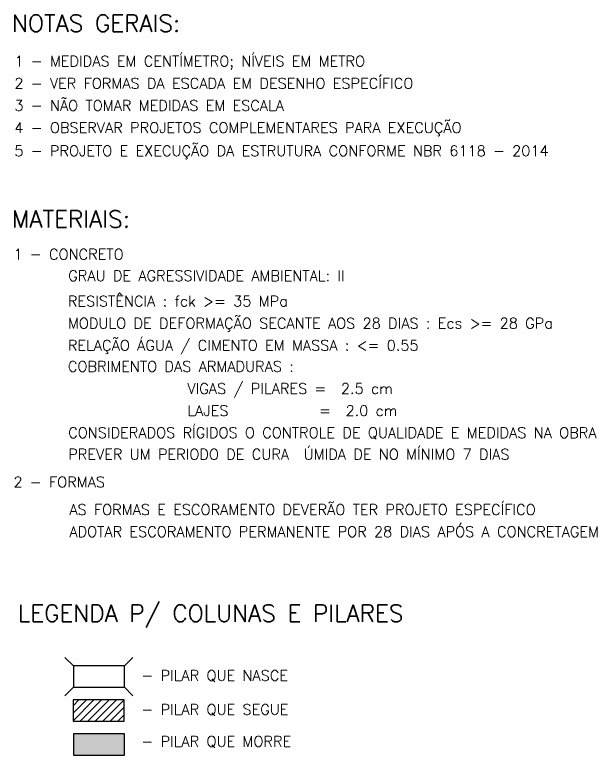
# Model space of a CAD drawing. Extents: x -15987 to 10953, y -16747 to -1189.
# Drawn here: x -15987 to -15302, y -2060 to -1189 of the extents above; entities that cross this region are included whole.
import ezdxf

# ---------------------------------------------------------------- set-up
doc = ezdxf.new("R2010")
doc.units = 0
doc.header["$LTSCALE"] = 25
for name, color, linetype in [('H3', 253, 'Continuous'), ('H5', 1, 'Continuous'), ('ORELHA', 1, 'Continuous'), ('P-M', 5, 'Continuous'), ('P-N', 5, 'Continuous'), ('P-S', 5, 'Continuous'), ('T2', 3, 'Continuous'), ('T3', 4, 'Continuous')]:
    doc.layers.add(name, color=color, linetype=linetype)
doc.styles.add('Texto2', font='romans.shx', dxfattribs={"height": 12.5})
doc.styles.add('Texto3', font='romans.shx', dxfattribs={"height": 20})

msp = doc.modelspace()

# ---------------------------------------------------------------- hatches: boundary and pattern name
at = {"layer": 'H3'}
msp.add_hatch(color=256, dxfattribs=at).paths.add_polyline_path([(-15857.57, -2034.83), (-15917.57, -2034.83), (-15917.57, -2059.83), (-15857.57, -2059.83)])
at = {"layer": 'H5'}
h = msp.add_hatch(dxfattribs=at)
h.set_pattern_fill('ANSI31', color=256, scale=49.99995, style=0)
h.set_pattern_definition([(45, (-18144.9376, -2504.932), (-4.419413, 4.419413), [])])
h.paths.add_polyline_path([(-15918.08, -1994.83), (-15918.08, -2019.83), (-15858.34, -2019.83), (-15858.08, -2019.58), (-15858.08, -1994.83)])

# ---------------------------------------------------------------- linework, layer by layer
msp.add_line((-15858.34, -2019.83), (-15858.08, -2019.58), dxfattribs=at)
at = {"layer": 'ORELHA', "linetype": 'Continuous'}
for points in [[(-15917.83, -1954.83), (-15927.83, -1944.84)], [(-15857.83, -1954.83), (-15847.83, -1944.84)], [(-15917.83, -1979.83), (-15927.83, -1989.83)], [(-15857.83, -1979.83), (-15847.83, -1989.83)]]:
    msp.add_lwpolyline(points, dxfattribs=at)
at = {"layer": 'P-M'}
msp.add_lwpolyline([(-15857.57, -2059.83), (-15857.57, -2034.83), (-15917.57, -2034.83), (-15917.57, -2059.83)], close=True, dxfattribs=at)
at = {"layer": 'P-N', "linetype": 'Continuous'}
msp.add_lwpolyline([(-15917.83, -1979.83), (-15857.83, -1979.83), (-15857.83, -1954.83), (-15917.83, -1954.83), (-15917.83, -1979.83)], dxfattribs=at)
at = {"layer": 'P-S'}
msp.add_lwpolyline([(-15918.08, -2019.83), (-15858.08, -2019.83), (-15858.08, -1994.83), (-15918.08, -1994.83), (-15918.08, -2019.83)], dxfattribs=at)

# ---------------------------------------------------------------- texts
at = {"layer": 'T2', "style": 'Texto2'}
for s, p in [('1 - MEDIDAS EM CENTÍMETRO; NÍVEIS EM METRO', (-15987.22, -1249.41)), ('2 - VER FORMAS DA ESCADA EM DESENHO ESPECÍFICO', (-15987.22, -1275.5)), ('3 - NÃO TOMAR MEDIDAS EM ESCALA', (-15987.22, -1301.59)), ('4 - OBSERVAR PROJETOS COMPLEMENTARES PARA EXECUÇÃO', (-15987.22, -1327.68)), ('5 - PROJETO E EXECUÇÃO DA ESTRUTURA CONFORME NBR 6118 - 2014', (-15987.22, -1354.92)), ('1 - CONCRETO', (-15988.32, -1476.6)), ('GRAU DE AGRESSIVIDADE AMBIENTAL: II', (-15923.9, -1501.93)), ('RESISTÊNCIA : fck >= 35 MPa ', (-15924.27, -1531.82)), ('MODULO DE DEFORMAÇÃO SECANTE AOS 28 DIAS : Ecs >= 28 GPa', (-15924.27, -1557.82)), ('RELAÇÃO ÁGUA / CIMENTO EM MASSA : <= 0.55', (-15924.27, -1583.82)), ('COBRIMENTO DAS ARMADURAS :', (-15924.27, -1608.67)), ('VIGAS / PILARES =  2.5 cm', (-15783.66, -1634.67)), ('LAJES           =  2.0 cm', (-15783.66, -1660.67)), ('CONSIDERADOS RÍGIDOS O CONTROLE DE QUALIDADE E MEDIDAS NA OBRA', (-15923.9, -1686.67)), ('PREVER UM PERIODO DE CURA  ÚMIDA DE NO MÍNIMO 7 DIAS', (-15923.9, -1712)), ('2 - FORMAS', (-15988.32, -1744.64)), ('AS FORMAS E ESCORAMENTO DEVERÃO TER PROJETO ESPECÍFICO', (-15922.56, -1777.14)), ('ADOTAR ESCORAMENTO PERMANENTE POR 28 DIAS APÓS A CONCRETAGEM', (-15922.56, -1803.14)), ('- PILAR QUE NASCE', (-15837.83, -1972.33)), ('- PILAR QUE SEGUE', (-15837.83, -2012.33)), ('- PILAR QUE MORRE', (-15837.83, -2049.83))]:
    msp.add_text(s, height=12.5, dxfattribs=at).set_placement(p)
at = {"layer": 'T3', "style": 'Texto3'}
for s, p in [('NOTAS GERAIS:', (-15990.09, -1208.63)), ('MATERIAIS:', (-15990.09, -1438.94)), ('LEGENDA P/ COLUNAS E PILARES', (-15983.05, -1902.87))]:
    msp.add_text(s, height=20, dxfattribs=at).set_placement(p)

doc.saveas('drawing.dxf')
